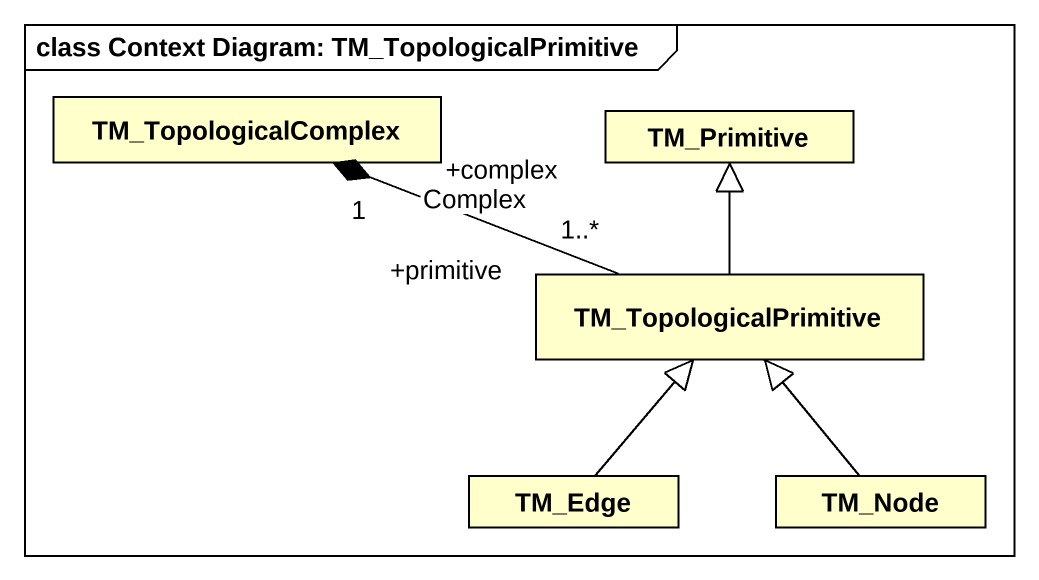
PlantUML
@startuml
mainframe class Context Diagram: TM_TopologicalPrimitive
hide circle
hide empty members
class TM_TopologicalComplex
class TM_Primitive
class TM_TopologicalPrimitive
class TM_Edge
class TM_Node
TM_TopologicalPrimitive "+primitive\n1..*" -left-* "+complex\n1" TM_TopologicalComplex : Complex
TM_TopologicalPrimitive -up-|> TM_Primitive
TM_Edge -up-|> TM_TopologicalPrimitive
TM_Node -up-|> TM_TopologicalPrimitive
@enduml
